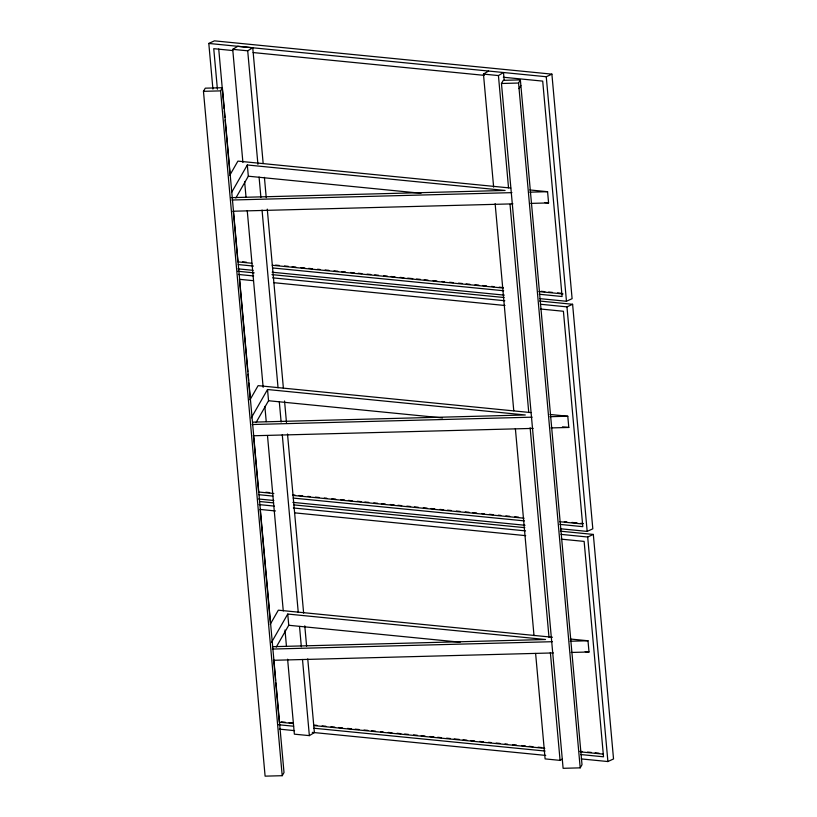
<?xml version="1.0" encoding="UTF-8"?>
<svg xmlns="http://www.w3.org/2000/svg" width="817" height="817" viewBox="0 0 817 817"><rect width="100%" height="100%" fill="white"/><g stroke="black" fill="none" stroke-linecap="round" stroke-linejoin="round"><path stroke-width="1.23" d="M203.464 91.33L205.271 88.175L222.367 87.725L284.01 772.545L282.212 775.701L265.106 776.15L203.464 91.33L220.57 90.881L222.367 87.725M229.771 175.318L237.9 161.112L510.768 188.063M231.691 192.271L247.316 164.983L505.1 190.453L231.119 197.653M235.827 198.041L248.327 176.206L247.316 164.983M249.982 399.85L258.111 385.644L530.979 412.595M251.279 417.885L267.527 389.515L525.311 414.975L252.606 422.154M256.038 422.573L268.538 400.738L267.527 389.515M501.464 83.487L503.272 80.332L520.368 79.882L582.01 764.702L580.203 767.857L563.107 768.307L501.464 83.487L518.56 83.038L520.368 79.882M519.071 88.655L520.868 85.499M270.192 624.372L278.321 610.176L552.455 637.25M271.489 642.417L287.747 614.047L545.521 639.507L272.817 646.686M276.248 647.095L288.748 625.271L287.747 614.047M242.904 162.43L232.722 49.347L237.757 46.293L252.749 47.764L263.156 163.38M232.722 49.347L247.704 50.817L252.749 47.764M287.615 659.207L294.365 734.166L309.357 735.627L314.392 732.583L307.754 658.89M493.642 187.164L483.46 74.092L488.525 71.038M483.46 74.092L498.431 75.562L503.486 72.519L504.171 80.137M535.615 653.447L545.102 758.901L560.074 760.382L562.096 759.167M212.92 89.104L208.805 43.444L214.442 40.85L551.894 74.143L572.104 298.675L566.467 301.259L539.823 298.634M208.805 43.444L546.256 76.737L551.894 74.143M540.333 304.251L566.967 306.875L572.605 304.281L592.815 528.813L587.178 531.407L560.544 528.773M561.044 534.389L587.689 537.014L593.326 534.43L613.536 758.952L607.899 761.546L581.255 758.922M231.926 200.012L511.932 192.638M529.753 192.169L547.574 191.699L548.585 202.933L530.764 203.392M232.937 211.235L512.943 203.862M252.136 424.534L532.143 417.17M549.964 416.701L567.784 416.231L568.795 427.454L550.975 427.924M253.147 435.767L533.154 428.394M272.347 649.066L552.353 641.702M570.174 641.233L587.995 640.763L589.006 651.986L571.185 652.456M273.358 660.299L553.364 652.926M232.804 50.552L213.748 48.673L217.404 89.216M253.127 52.554L484.277 75.358M503.323 77.237L542.702 81.118L562.086 296.51L539.23 294.253M529.804 189.942L547.574 191.699M544.776 202.555L548.585 202.933M248.327 176.206L421.031 193.272M242.588 261.849L246.397 262.216M275.605 265.106L279.414 265.474M284.5 265.974L288.309 266.352M292.118 266.73L295.928 267.108M301.013 267.608L304.823 267.986M308.632 268.364L312.441 268.732M317.517 269.232L320.06 269.487M325.135 269.988L328.955 270.366M334.03 270.866L337.84 271.244M341.649 271.622L345.458 271.99M350.544 272.49L354.353 272.868M358.163 273.246L361.972 273.624M367.047 274.124L370.867 274.502M374.676 274.88L378.485 275.247M383.561 275.748L387.37 276.126M391.18 276.503L394.989 276.881M400.075 277.382L403.884 277.76M407.693 278.137L412.779 278.638M416.588 279.005L420.398 279.383M424.207 279.761L428.016 280.139M433.092 280.639L436.901 281.017M441.987 281.518L444.53 281.763M449.605 282.263L453.415 282.641M458.5 283.142L462.31 283.519M466.119 283.897L469.928 284.275M475.004 284.776L478.823 285.153M482.633 285.521L486.442 285.899M491.517 286.399L494.06 286.655M499.136 287.155L502.945 287.533M541.048 291.291L544.857 291.669M548.677 292.037L552.486 292.415M557.562 292.915L561.371 293.293M251.861 263.248L237.89 261.869L233.335 211.195M272.184 265.259L503.343 288.064M538.903 291.567L563.036 293.946M238.217 264.565L253.464 266.066M272.51 267.945L503.66 290.75M237.9 268.844L253.117 270.345M272.153 272.224L504.303 295.131M237.696 271.244L254.189 272.868M271.949 274.624L504.099 297.521M539.618 301.034L572.605 304.281M238.401 274.461L253.627 275.962M272.653 277.841L504.814 300.738M239.544 279.312L253.515 280.691M273.838 282.692L504.988 305.497M540.558 309.01L563.413 311.267L582.807 526.659L559.941 524.402M550.015 414.474L567.784 416.231M562.443 426.831L568.795 427.454M268.538 400.738L442.508 417.926M265.842 492.243L269.651 492.61M292.517 494.867L295.049 495.122M298.859 495.5L302.678 495.868M307.754 496.368L310.297 496.624M315.372 497.124L319.181 497.502M324.267 498.002L326.8 498.247M331.886 498.758L335.695 499.126M340.771 499.626L344.59 500.004M348.399 500.382L352.209 500.76M357.284 501.26L361.094 501.638M364.903 502.016L368.722 502.384M373.798 502.884L377.607 503.262M381.416 503.64L385.226 504.018M390.312 504.518L394.121 504.896M397.93 505.274L401.739 505.641M406.815 506.142L410.634 506.52M414.444 506.897L418.253 507.275M423.329 507.776L427.138 508.154M430.947 508.531L434.756 508.899M439.842 509.399L443.651 509.777M447.461 510.155L451.27 510.533M456.356 511.033L460.165 511.411M465.241 511.912L469.05 512.29M472.859 512.657L476.668 513.035M481.754 513.536L484.297 513.791M489.373 514.291L493.182 514.669M498.268 515.17L500.801 515.415M505.886 515.915L509.696 516.293M514.771 516.793L518.581 517.171M564.312 521.685L566.845 521.93M571.931 522.431L577.006 522.931M580.816 523.309L583.358 523.564M258.611 492.018L273.848 493.519M292.905 495.398L524.054 518.203M559.614 521.716L582.48 523.963M258.938 494.704L272.909 496.082M293.232 498.084L524.381 520.889M258.611 498.993L273.838 500.494M292.864 502.373L525.025 525.27M259.683 501.515L273.634 502.884M293.936 504.896L524.82 527.67M560.339 531.173L593.326 534.43M259.122 504.6L274.338 506.101M293.374 507.98L525.525 530.887M260.266 509.451L275.503 510.962M294.559 512.841L525.709 535.646M561.269 539.149L584.135 541.405L603.518 756.797L580.662 754.54M570.225 639.006L587.995 640.763M585.197 651.609L589.006 651.986M288.748 625.271L460.175 642.203M281.477 721.881L285.286 722.259M289.095 722.637L292.905 723.004M314.504 725.139L317.037 725.384M322.123 725.894L325.932 726.262M331.008 726.762L334.817 727.14M338.626 727.518L342.446 727.896M347.521 728.396L351.33 728.774M355.14 729.152L358.949 729.52M364.035 730.02L367.844 730.398M371.653 730.776L375.463 731.154M380.538 731.654L383.081 731.899M388.167 732.41L391.976 732.778M397.052 733.278L400.861 733.656M404.67 734.034L408.48 734.412M413.565 734.912L417.375 735.29M421.184 735.668L424.993 736.035M430.079 736.536L433.888 736.914M437.698 737.291L441.507 737.669M446.582 738.17L450.392 738.548M454.211 738.925L459.287 739.426M463.096 739.793L466.905 740.171M470.715 740.549L474.524 740.927M479.61 741.428L483.419 741.805M488.495 742.306L491.037 742.551M496.123 743.051L499.933 743.429M505.008 743.93L507.551 744.185M512.627 744.685L516.436 745.063M521.522 745.564L525.331 745.941M529.14 746.309L532.95 746.687M538.035 747.187L541.845 747.565M579.947 751.323L582.48 751.579M587.566 752.079L591.375 752.457M595.184 752.825L598.994 753.203M293.293 723.535L279.322 722.157L275.789 682.879M313.616 725.547L544.776 748.352M580.336 751.854L603.191 754.111M278.383 724.72L293.62 726.221M313.942 728.233L545.092 751.037M279.332 729.132L294.549 730.633M312.308 732.389L545.736 755.419M546.256 76.737L566.467 301.259M566.967 306.875L587.178 531.407M587.689 537.014L607.899 761.546M518.56 83.038L580.203 767.857M498.431 75.562L508.531 187.818M510.022 204.321L528.762 412.524M530.131 427.761L548.993 637.24M550.362 652.466L560.074 760.382M495.133 203.678L513.77 410.777M515.374 428.568L534.012 635.667M264.412 177.36L266.24 197.683M267.271 209.121L283.397 388.269M284.541 400.973L286.481 422.573M287.513 434.001L303.638 613.148M304.782 625.853L306.61 646.186M247.704 50.817L257.927 164.34M259.071 177.034L260.899 197.346M262.043 210.04L278.046 387.779M279.302 401.739L281.13 422.052M282.273 434.746L298.266 612.484M299.522 626.455L301.35 646.768M302.494 659.462L309.357 735.627M244.61 181.486L245.988 196.734M247.245 210.704L263.145 387.309M264.861 406.366L266.23 421.613M267.486 435.594L283.274 610.922M284.99 629.989L286.471 646.502M218.731 49.02L224.093 108.569M224.328 111.102L224.889 117.434M225.124 119.966L229.914 173.184M239.452 279.159L247.776 371.653M248 374.186L248.572 380.518M248.807 383.05L250.288 399.523M253.709 437.534L258.499 490.751M260.163 509.297L270.427 623.33M273.736 660.075L275.564 680.347M220.57 90.881L282.212 775.701"/></g></svg>
